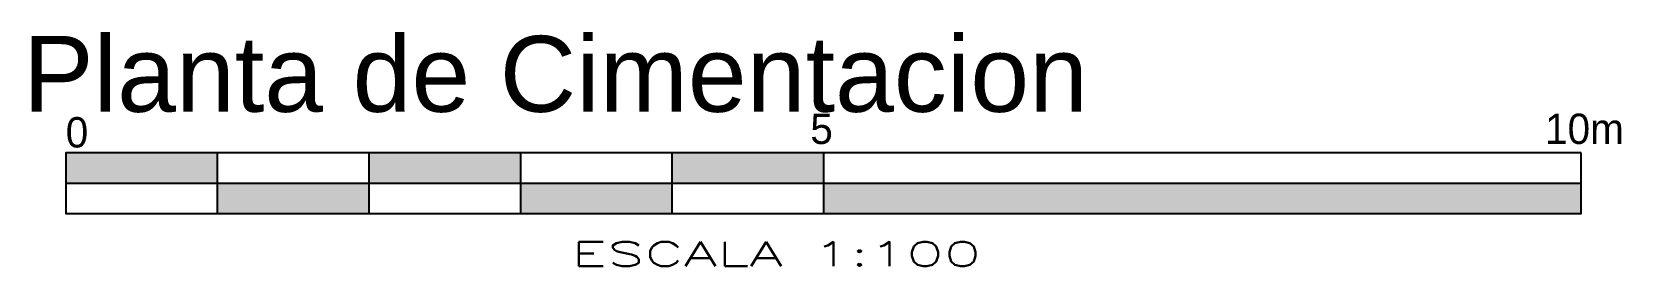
# Model space of a CAD drawing. Header units: millimetres. Extents: x -9559 to 23034, y -7226 to 22400.
# Drawn here: x 150.07 to 160.56, y -49.27 to -47.73 of the extents above; entities that cross this region are included whole.
import ezdxf
from ezdxf.enums import TextEntityAlignment as Align

# ---------------------------------------------------------------- set-up
doc = ezdxf.new("R2010")
doc.units = ezdxf.units.MM
doc.header["$LTSCALE"] = 0.02
doc.styles.add('CUADROS', font='arial.ttf')
doc.styles.add('ROMANS', font='', dxfattribs={"width": 0.8})
doc.styles.add('SIM1', font='SIMPLEX.shx', dxfattribs={"width": 1.1, "height": 0.25})
doc.styles.get('ROMANS').set_extended_font_data('VNI-Avo')

msp = doc.modelspace()

# ---------------------------------------------------------------- linework, layer by layer
msp.add_lwpolyline([(160.297, -48.528), (150.297, -48.528), (150.297, -48.928), (160.297, -48.928)], close=True)
for points in [[(151.297, -48.528), (151.297, -48.928)], [(152.297, -48.528), (152.297, -48.928)], [(152.297, -48.528), (152.297, -48.928)], [(153.297, -48.528), (153.297, -48.928)], [(154.297, -48.528), (154.297, -48.928)], [(155.297, -48.528), (155.297, -48.928)], [(150.297, -48.728), (160.297, -48.728)]]:
    msp.add_lwpolyline(points)
for points in [[(150.297, -48.728), (151.297, -48.728), (150.297, -48.528), (151.297, -48.528)], [(152.297, -48.728), (153.297, -48.728), (152.297, -48.528), (153.297, -48.528)], [(154.297, -48.728), (155.297, -48.728), (154.297, -48.528), (155.297, -48.528)], [(151.297, -48.928), (152.297, -48.928), (151.297, -48.728), (152.297, -48.728)], [(153.297, -48.928), (154.297, -48.928), (153.297, -48.728), (154.297, -48.728)], [(155.297, -48.928), (160.297, -48.928), (155.297, -48.728), (160.297, -48.728)]]:
    msp.add_solid(points)

# ---------------------------------------------------------------- texts
at = {"style": 'CUADROS'}
msp.add_text('Planta de Cimentacion', height=0.5, dxfattribs=at).set_placement((153.529, -48.007), align=Align.MIDDLE_CENTER)
at = {"style": 'ROMANS'}
for s, p in [('0', (150.297, -48.492)), ('5', (155.21, -48.469)), ('10m', (160.058, -48.469))]:
    msp.add_text(s, height=0.2, rotation=360, dxfattribs=at).set_placement(p)
at = {"style": 'SIM1', "width": 1.8}
msp.add_text('ESCALA 1:100', height=0.16, dxfattribs=at).set_placement((154.986, -49.194), align=Align.MIDDLE)

doc.saveas('drawing.dxf')
